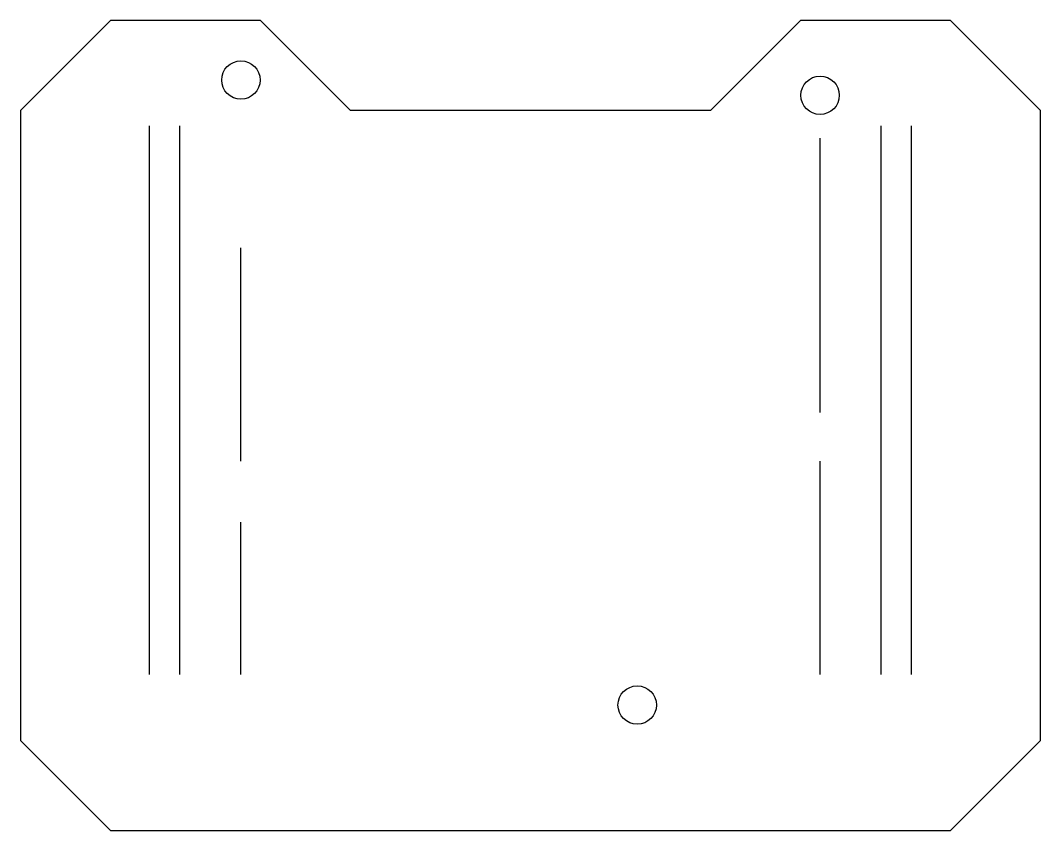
# Model space of a CAD drawing. Extents: x -7.5 to 77.5, y -67.5 to 0.
import ezdxf

# ---------------------------------------------------------------- set-up
doc = ezdxf.new("R2010")
doc.units = 0
doc.layers.add('MODELSKETCH_VISIBLE', color=7, linetype='CONTINUOUS')

msp = doc.modelspace()

# ---------------------------------------------------------------- linework, layer by layer
at = {"layer": 'MODELSKETCH_VISIBLE'}
for p, q in [((0, 0), (-7.5, -7.5)), ((12.5, 0), (0, 0)), ((20, -7.5), (12.5, 0)), ((70, 0), (57.5, 0)), ((77.5, -7.5), (70, 0)), ((57.5, 0), (50, -7.5)), ((-7.5, -7.5), (-7.5, -60)), ((50, -7.5), (20, -7.5)), ((77.5, -60), (77.5, -7.5)), ((3.25, -54.5), (3.25, -8.78)), ((5.79, -54.5), (5.79, -8.78)), ((64.21, -54.5), (64.21, -8.78)), ((66.75, -54.5), (66.75, -8.78)), ((59.13, -32.66), (59.13, -9.8)), ((10.87, -36.72), (10.87, -18.94)), ((59.13, -54.5), (59.13, -36.72)), ((10.87, -54.5), (10.87, -41.8)), ((-7.5, -60), (0, -67.5)), ((70, -67.5), (77.5, -60)), ((0, -67.5), (70, -67.5))]:
    msp.add_line(p, q, dxfattribs=at)
for centre in [(10.87, -4.97), (59.13, -6.24), (43.89, -57.04)]:
    msp.add_circle(centre, 1.6, dxfattribs=at)

doc.saveas('drawing.dxf')
